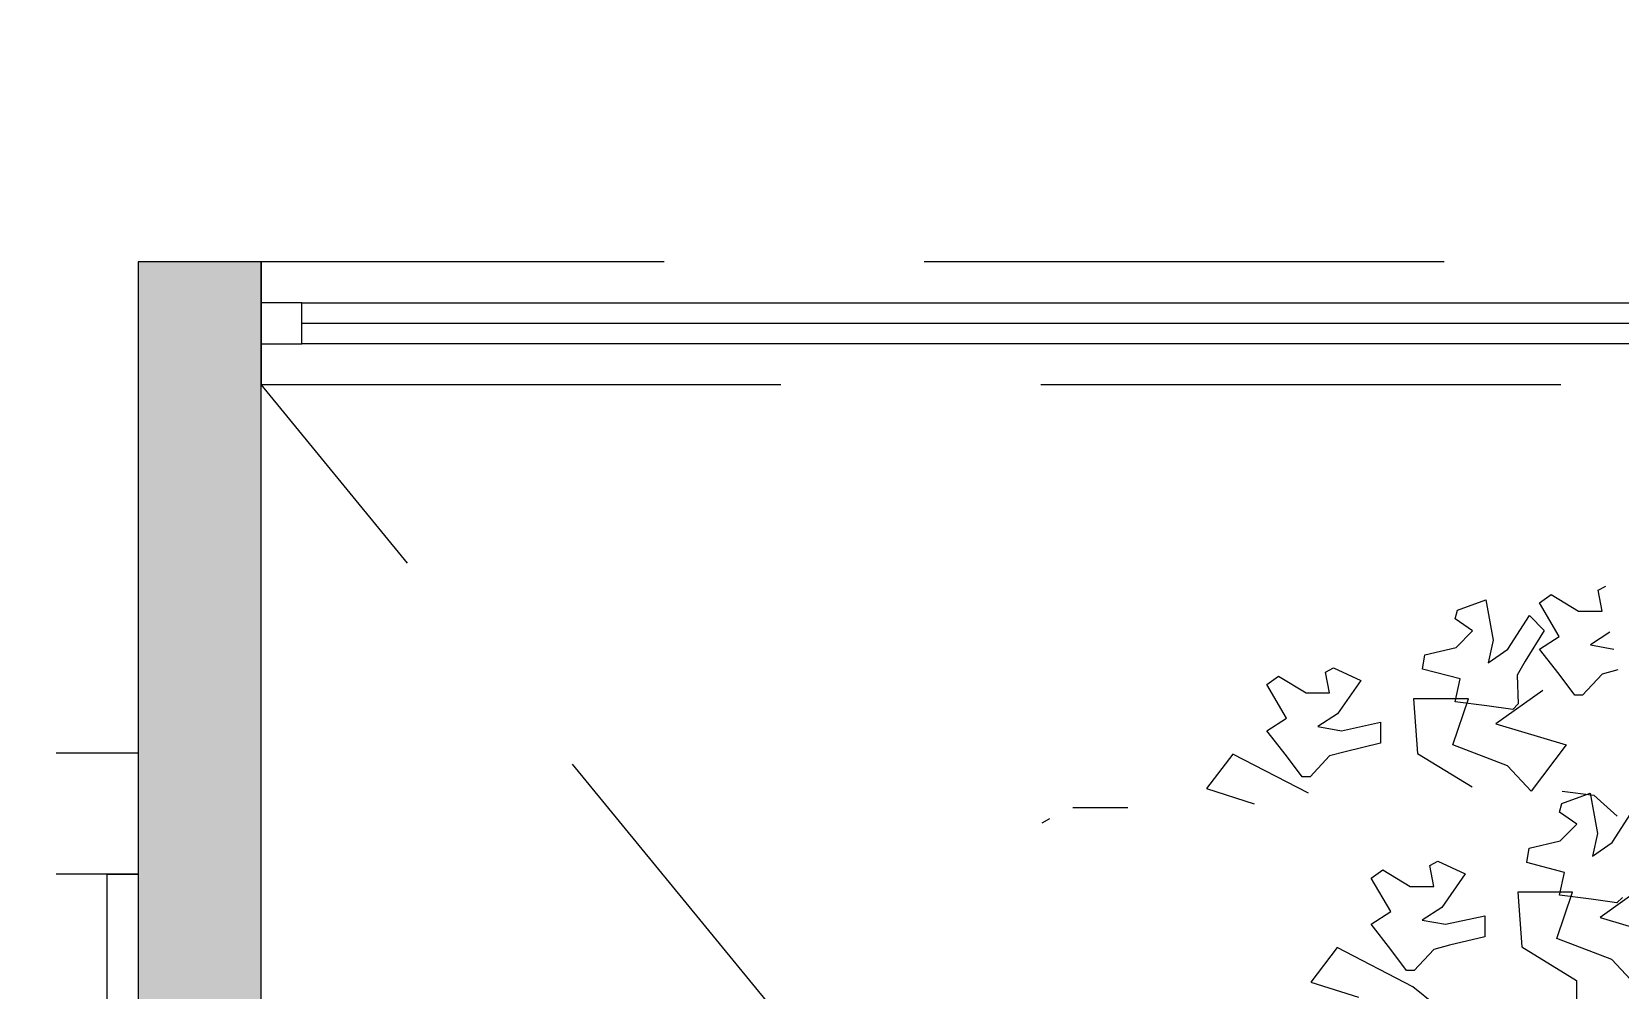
# Model space of a CAD drawing. Header units: metres. Extents: x 1769 to 3632, y 809 to 2652.
# Drawn here: x 2688.987 to 2690.927, y 1867.451 to 1868.622 of the extents above; entities that cross this region are included whole.
import ezdxf

# ---------------------------------------------------------------- set-up
doc = ezdxf.new("R2010")
doc.units = ezdxf.units.M
doc.header["$LTSCALE"] = 10
doc.linetypes.add('AG-FP-01$0$DASH2', pattern=[0.375, 0.25, -0.125])
doc.linetypes.add('HIDDEN', pattern=[9.525, 6.35, -3.175])
for name, color, linetype in [('A-DOOR', 1, 'Continuous'), ('A-FLOR-LEVL', 2, 'Continuous'), ('A-GLAZ', 150, 'Continuous'), ('A-PATT+', 8, 'Continuous'), ('A-PROJ+', 1, 'HIDDEN'), ('A-WALL', 6, 'Continuous'), ('A-WALL-PATT', 8, 'Continuous'), ('AG-FP-01$0$A-DOOR-1', 1, 'Continuous'), ('AG-FP-01$0$A-HEAD-2', 2, 'AG-FP-01$0$DASH2'), ('L-PLNT-TREE', 66, 'Continuous')]:
    doc.layers.add(name, color=color, linetype=linetype)
doc.styles.add('AG-FP-01$0$spa-fp01$0$WATG_Default', font='SIMPLEX.SHX', dxfattribs={"width": 0.8})

# ---------------------------------------------------------------- blocks, each defined once
blk = doc.blocks.new('*U393')
at = {"layer": 'A-GLAZ', "ltscale": 0.01}
for p, q in [((0.0323058, 0.000025), (0.0355058, 0.000025)), ((0.0323058, 0), (0.0355058, 0)), ((0.0355058, -0.000025), (0.0323058, -0.000025))]:
    blk.add_line(p, q, dxfattribs=at)
blk.add_lwpolyline([(0.0322558, -0.000025), (0.0323058, -0.000025), (0.0323058, 0.000025), (0.0322558, 0.000025)], close=True, dxfattribs=at)
blk = doc.blocks.new('ARAYAN')
at = {"layer": 'L-PLNT-TREE', "color": 86}
for p, q in [((146.3271, 305.7211), (146.3175, 305.7263)), ((146.3222, 305.6954), (146.3271, 305.7211)), ((146.3849, 305.716), (146.3512, 305.6954)), ((146.3752, 305.6643), (146.3993, 305.7057)), ((146.3993, 305.7057), (146.3849, 305.716)), ((146.4651, 305.7095), (146.4564, 305.6599)), ((146.5, 305.6966), (146.4651, 305.7095)), ((146.3512, 305.6954), (146.3222, 305.6954)), ((146.4116, 305.6901), (146.3934, 305.6718)), ((146.4383, 305.6487), (146.4116, 305.6901)), ((146.4815, 305.6714), (146.5031, 305.6861)), ((146.5031, 305.6861), (146.5, 305.6966)), ((146.3126, 305.6696), (146.3367, 305.654)), ((146.3993, 305.6488), (146.3752, 305.6643)), ((146.3934, 305.6718), (146.4167, 305.6339)), ((146.502, 305.6509), (146.4815, 305.6714)), ((146.3367, 305.654), (146.3077, 305.6488)), ((146.3752, 305.6179), (146.3993, 305.6488)), ((146.4625, 305.6319), (146.4383, 305.6487)), ((146.4564, 305.6599), (146.4625, 305.6319)), ((146.5404, 305.6416), (146.502, 305.6509)), ((146.4167, 305.6339), (146.4267, 305.6166)), ((146.5433, 305.6242), (146.5404, 305.6416)), ((146.6528, 305.6257), (146.619, 305.6102)), ((146.6624, 305.6205), (146.6528, 305.6257)), ((146.303, 305.6231), (146.3222, 305.6179)), ((146.3222, 305.6179), (146.3463, 305.592)), ((146.356, 305.592), (146.3752, 305.6179)), ((146.4267, 305.6166), (146.4254, 305.5813)), ((146.497, 305.612), (146.5433, 305.6242)), ((146.503, 305.5839), (146.497, 305.612)), ((146.619, 305.6102), (146.6479, 305.569)), ((146.6575, 305.5948), (146.6624, 305.6205)), ((146.7202, 305.6154), (146.6865, 305.5948)), ((146.7105, 305.5638), (146.7346, 305.6051)), ((146.7346, 305.6051), (146.7202, 305.6154)), ((146.3463, 305.592), (146.356, 305.592)), ((146.3953, 305.5979), (146.453, 305.5566)), ((146.4868, 305.5876), (146.5542, 305.5876)), ((146.5061, 305.5308), (146.4868, 305.5876)), ((146.5542, 305.5876), (146.5495, 305.5204)), ((146.6865, 305.5948), (146.6575, 305.5948)), ((146.4254, 305.5813), (146.4322, 305.5745)), ((146.4322, 305.5745), (146.4641, 305.5791)), ((146.4641, 305.5791), (146.503, 305.5839)), ((146.6479, 305.569), (146.672, 305.5534)), ((146.453, 305.5566), (146.3663, 305.5308)), ((146.643, 305.5482), (146.5949, 305.5587)), ((146.5949, 305.5587), (146.5949, 305.5328)), ((146.672, 305.5534), (146.643, 305.5482)), ((146.7346, 305.5482), (146.7105, 305.5638)), ((146.7105, 305.5173), (146.7346, 305.5482)), ((146.5949, 305.5328), (146.6383, 305.5225)), ((146.5495, 305.5204), (146.482, 305.4792)), ((146.6383, 305.5225), (146.6575, 305.5173)), ((146.6575, 305.5173), (146.6816, 305.4915)), ((146.6833, 305.4714), (146.7767, 305.5196)), ((146.6913, 305.4915), (146.7105, 305.5173)), ((146.7767, 305.5196), (146.8089, 305.4771)), ((146.6816, 305.4915), (146.6913, 305.4915)), ((146.3369, 305.4714), (146.3281, 305.4219)), ((146.3717, 305.4586), (146.3369, 305.4714)), ((146.8089, 305.4771), (146.7503, 305.4585)), ((146.31, 305.4106), (146.2834, 305.452)), ((146.3748, 305.4481), (146.3717, 305.4586)), ((146.9059, 305.4535), (146.9733, 305.4535)), ((146.3532, 305.4333), (146.3748, 305.4481)), ((146.3737, 305.4128), (146.3532, 305.4333)), ((147.0113, 305.4351), (147.0017, 305.4403)), ((146.3342, 305.3938), (146.31, 305.4106)), ((146.3281, 305.4219), (146.3342, 305.3938)), ((146.4121, 305.4036), (146.3737, 305.4128)), ((146.415, 305.3861), (146.4121, 305.4036)), ((146.3687, 305.3739), (146.415, 305.3861)), ((146.3748, 305.3459), (146.3687, 305.3739)), ((146.5245, 305.3877), (146.4908, 305.3721)), ((146.4908, 305.3721), (146.5196, 305.3309)), ((146.5341, 305.3824), (146.5245, 305.3877)), ((146.5293, 305.3567), (146.5341, 305.3824)), ((146.592, 305.3773), (146.5582, 305.3567)), ((146.6063, 305.367), (146.592, 305.3773)), ((146.267, 305.3599), (146.3248, 305.3185)), ((146.5582, 305.3567), (146.5293, 305.3567)), ((146.5822, 305.3257), (146.6063, 305.367)), ((146.2972, 305.3432), (146.304, 305.3364)), ((146.304, 305.3364), (146.3359, 305.3411)), ((146.3359, 305.3411), (146.3748, 305.3459)), ((146.3778, 305.2927), (146.3585, 305.3496)), ((146.3585, 305.3496), (146.426, 305.3496)), ((146.426, 305.3496), (146.4212, 305.2824)), ((146.3248, 305.3185), (146.238, 305.2927)), ((146.4666, 305.3206), (146.4666, 305.2947)), ((146.5148, 305.3102), (146.4666, 305.3206)), ((146.5437, 305.3154), (146.5148, 305.3102)), ((146.5196, 305.3309), (146.5437, 305.3154)), ((146.6063, 305.3102), (146.5822, 305.3257)), ((146.4666, 305.2947), (146.51, 305.2844)), ((146.5822, 305.2792), (146.6063, 305.3102)), ((146.4212, 305.2824), (146.3537, 305.2411)), ((146.51, 305.2844), (146.5293, 305.2792)), ((146.5293, 305.2792), (146.5534, 305.2534)), ((146.555, 305.2333), (146.6484, 305.2815)), ((146.563, 305.2534), (146.5822, 305.2792)), ((146.6484, 305.2815), (146.6806, 305.239)), ((146.5534, 305.2534), (146.563, 305.2534)), ((146.6806, 305.239), (146.622, 305.2205)), ((146.5003, 305.1888), (146.555, 305.2333))]:
    blk.add_line(p, q, dxfattribs=at)
at = {"layer": 'L-PLNT-TREE', "color": 64}
for p, q in [((146.3663, 305.5308), (146.4097, 305.474)), ((146.4386, 305.505), (146.5061, 305.5308)), ((146.4097, 305.474), (146.4386, 305.505)), ((146.3326, 305.4689), (146.3037, 305.4431)), ((146.3712, 305.474), (146.3326, 305.4689)), ((146.3104, 305.267), (146.3778, 305.2927)), ((146.2814, 305.2359), (146.3104, 305.267)), ((146.3537, 305.2411), (146.3537, 305.1791))]:
    blk.add_line(p, q, dxfattribs=at)
blk = doc.blocks.new('*U405')
blk.add_lwpolyline([(2200, 141.7), (2200, 1091.7), (2160, 1091.7), (2160, 141.7)], close=True)
at = {"layer": 'AG-FP-01$0$A-DOOR-1'}
blk.add_arc((2200, 141.7), 950, 90, 180, dxfattribs=at)
at = {"layer": 'AG-FP-01$0$A-HEAD-2'}
for p, q in [((2200, 141.7), (1250, 141.7)), ((2200, -14.4), (1250, -14.4))]:
    blk.add_line(p, q, dxfattribs=at)
at = {"style": 'AG-FP-01$0$spa-fp01$0$WATG_Default', "width": 0.8, "flags": 9}
for tag, p in [('DOORNUMBER', (494.6, -80.1)), ('ROOMNAME', (494.6, -84.2)), ('ROOMNUMBER', (494.6, -88.3)), ('DOORTYPE', (494.6, -92.4)), ('DOORMATERIAL', (494.6, -96.5)), ('DOORFINISH', (494.6, -100.5)), ('FRAMEMATERIAL', (494.6, -104.6)), ('THRESHOLDMATERIAL', (494.6, -125)), ('FRAMEFINISH', (494.6, -108.7)), ('DETAILHEAD', (494.6, -112.8)), ('DETAILJAMB', (494.6, -116.9)), ('DETAILMUNTIN', (494.6, -121)), ('THRESHOLDDETAIL', (494.6, -129.1)), ('GLAZING', (494.6, -137.3)), ('CLOSER', (494.6, -145.5)), ('FIRERATING', (494.6, -133.2)), ('LOUVER', (494.6, -141.4)), ('PANICHARDWARE', (494.6, -149.5)), ('HARDWARESET', (494.6, -153.6)), ('REMARKS', (494.6, -157.7)), ('REVISION', (494.6, -161.8))]:
    blk.add_attdef(tag, p, '', height=2.38, dxfattribs=at)
blk = doc.blocks.new('A$Ca70b421f')
at = {"layer": 'A-PATT+', "ltscale": 0.01, "true_color": 0x939598}
h = blk.add_hatch(dxfattribs=at)
h.set_pattern_fill('DOLMIT', color=252, scale=0.018)
edge = h.paths.add_edge_path()
edge.add_line((25.336, 3.261), (25.336, 0.2))
edge.add_line((25.336, 0.2), (21.7137, 0.2008))
edge.add_arc((21.0849, 39.1483), 38.9526, 269.18272, 270.92484, ccw=False)
edge.add_arc((20.4924, -1.9182), 2.1182, 88.9999, 105.352)
edge.add_arc((20.2844, -1.1028), 1.277, 106.0408, 133.345)
edge.add_line((19.4079, -0.1742), (20.1805, -0.8937))
edge.add_arc((22.7378, -4.4897), 4.4126, 113.9193, 125.4178, ccw=False)
edge.add_arc((23.1734, -5.7416), 5.7347, 93.3642, 112.82617, ccw=False)
edge.add_line((22.8368, -0.0169), (25.336, 0))
edge.add_line((25.336, 0), (40.8755, 0))
edge.add_line((40.8755, 0), (40.8755, 8.8623))
edge.add_line((40.8755, 8.8623), (64.844, 22.7005))
edge.add_line((64.844, 22.7005), (63.6758, 24.7237))
edge.add_line((63.6758, 24.7237), (62.1168, 23.8237))
edge.add_line((62.1168, 23.8237), (61.5418, 24.8196))
edge.add_line((61.5418, 24.8196), (63.1012, 25.7199))
edge.add_line((63.1012, 25.7199), (57.7874, 34.9238))
edge.add_line((57.7874, 34.9238), (54.6065, 33.0876))
edge.add_line((54.6065, 33.0876), (54.6064, 20.8154))
edge.add_line((54.6064, 20.8154), (49.8442, 18.0657))
edge.add_line((49.8442, 18.0657), (50.419, 17.0701))
edge.add_line((50.419, 17.0701), (50.0293, 16.8451))
edge.add_line((50.0293, 16.8451), (49.4544, 17.8408))
edge.add_line((49.4544, 17.8408), (45.1837, 15.3751))
edge.add_line((45.1837, 15.3751), (16.566, 15.375))
edge.add_line((16.566, 15.375), (16.566, 15.5))
edge.add_line((16.566, 15.5), (7.1793, 15.5))
edge.add_line((7.1793, 15.5), (7.1793, 19.454))
edge.add_line((7.1793, 19.454), (0, 19.4542))
edge.add_line((0, 19.4542), (0.0007, 13.375))
edge.add_line((0.0007, 13.375), (15.066, 13.375))
edge.add_line((15.066, 13.375), (15.066, 2.4175))
edge.add_arc((18.8858, 2.4729), 3.8202, 180.8316, 254.2952)
edge.add_arc((18.5138, 0.5707), 1.8948, 223.0293, 249.5502, ccw=False)
edge.add_arc((18.2834, 1.0412), 2.1079, 148.2186, 236.7821, ccw=False)
edge.add_arc((18.6399, 0.629), 2.633, 91.5547, 144.6769, ccw=False)
edge.add_line((18.5684, 3.261), (25.336, 3.261))
h.paths.add_polyline_path([(28.836, 4.3999), (37.9755, 4.3999), (37.9755, 3.6999), (29.536, 3.6999), (29.536, 2.6653), (28.836, 2.6653)], flags=16)
h.paths.add_polyline_path([(23.836, 4.5999), (17.986, 4.5999), (17.986, 12.575), (20.486, 12.575), (20.486, 7.5999), (37.9755, 7.5999), (37.9755, 4.5999)], flags=16)
edge = h.paths.add_edge_path(flags=16)
edge.add_arc((21.0849, 39.1483), 39.1526, 269.18224, 270.86008, ccw=False)
edge.add_arc((20.4924, -1.9182), 1.9182, 88.9906, 105.3155)
edge.add_arc((20.2844, -1.1028), 1.077, 106.1036, 121.8452)
edge.add_line((19.7162, -0.188), (20.1997, -0.6382))
edge.add_arc((22.7378, -4.4897), 4.6126, 113.8955, 123.3845, ccw=False)
edge.add_arc((23.1734, -5.7416), 5.9347, 104.6475, 112.84455, ccw=False)

msp = doc.modelspace()

# ---------------------------------------------------------------- block references
at = {"layer": 'A-FLOR-LEVL'}
msp.add_blockref('A$Ca70b421f', (2681.9374, 1840.6909), dxfattribs=at)

# ---------------------------------------------------------------- next in the draw order: hatches: boundary and pattern name
at = {"layer": 'A-WALL-PATT', "ltscale": 0.01}
h = msp.add_hatch(color=256, dxfattribs=at)
h.dxf.hatch_style = 1
h.paths.add_polyline_path([(2689.2667, 1868.3409), (2689.1167, 1868.3409), (2689.1167, 1866.3408), (2689.2667, 1866.3408)])

# ---------------------------------------------------------------- next in the draw order: linework, layer by layer
at = {"layer": 'A-PROJ+', "ltscale": 0.01}
msp.add_line((2692.4667, 1864.2908), (2689.2667, 1868.1908), dxfattribs=at)
msp.add_lwpolyline([(2692.4667, 1868.1908), (2692.4667, 1864.2908), (2692.6167, 1864.2908), (2692.6167, 1868.3408), (2689.2667, 1868.3408), (2689.2667, 1868.1908)], close=True, dxfattribs=at)
at = {"layer": 'A-WALL', "ltscale": 0.01}
msp.add_lwpolyline([(2689.2667, 1868.3409), (2689.1167, 1868.3409), (2689.1167, 1866.3408), (2689.2667, 1866.3408)], close=True, dxfattribs=at)

# ---------------------------------------------------------------- next in the draw order: block references
at = {"layer": 'A-DOOR', "ltscale": 0.01, "xscale": -0.0009474377873720035, "yscale": 0.0009474377873720035, "zscale": 0.0009474377873720035, "rotation": 180}
msp.add_blockref('*U405', (2687.0323, 1867.7272), dxfattribs=at)
at = {"layer": 'A-GLAZ', "ltscale": 0.01, "xscale": 1000.000000000007, "yscale": 1000.000000000007, "zscale": 1000.000000000007, "rotation": 359.9993150718581}
msp.add_blockref('*U393', (2657.0109, 1868.2662), dxfattribs=at)
at = {"layer": 'L-PLNT-TREE', "xscale": -0.992608940085266, "yscale": 0.992608940085266, "zscale": 0.992608940085266}
msp.add_blockref('ARAYAN', (2836.1453, 1564.4781), dxfattribs=at)

doc.saveas('drawing.dxf')
